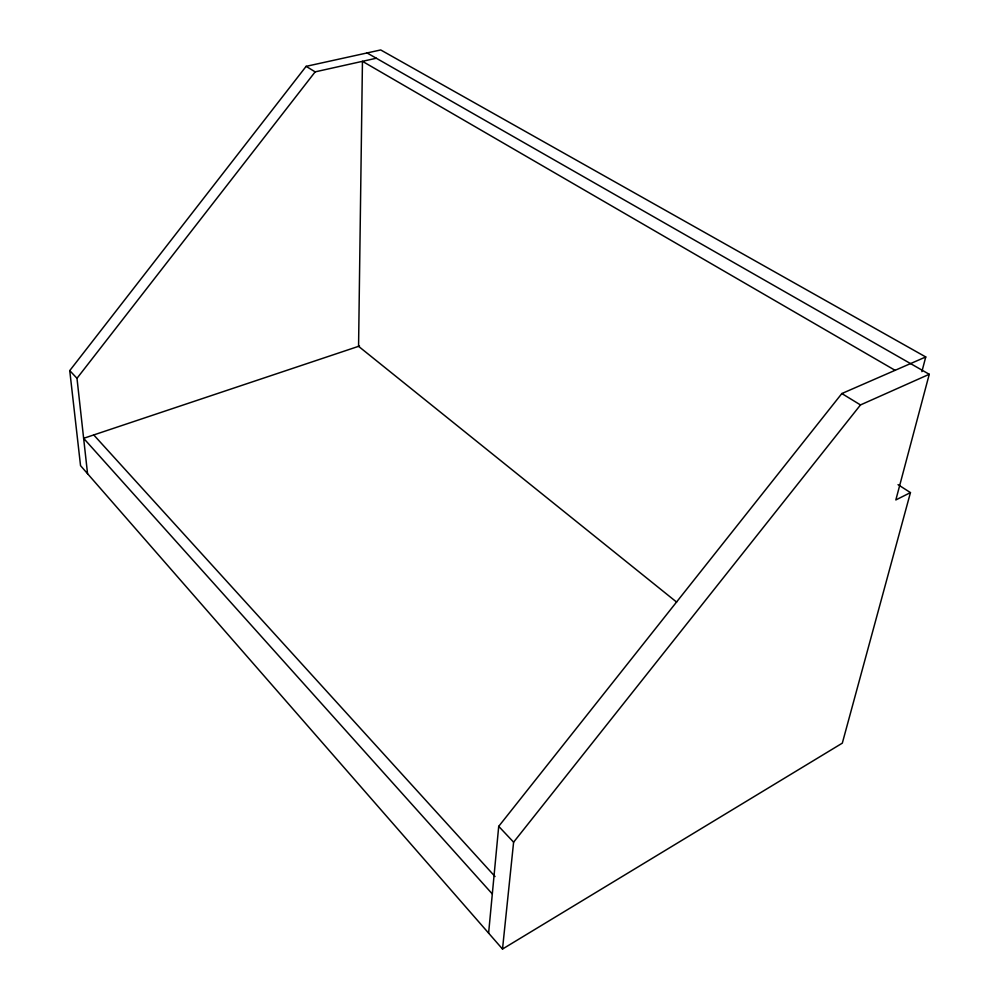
<?xml version="1.0" encoding="UTF-8"?>
<svg xmlns="http://www.w3.org/2000/svg" width="999" height="999" viewBox="0 0 999 999"><rect width="100%" height="100%" fill="white"/><g stroke="black" fill="none" stroke-linecap="round" stroke-linejoin="round"><path stroke-width="1.5" d="M488.611 933.116L498.713 826.348L841.845 393.544L925.748 356.955L380.706 49.95L306.131 66.346L69.743 370.617L80.544 465.659L502.509 949.05L842.319 743.144L910.451 492.607L898.039 484.64M502.509 949.05L513.611 842.169L860.489 404.932L929.257 374.288L367.058 52.947M921.877 371.665L925.748 356.955M929.257 374.288L895.841 499.937L910.451 492.607M87.55 473.688L76.985 378.309L315.16 71.866L376.298 58.242M359.515 346.016L83.629 438.324L492.307 893.955M895.092 370.317L362.45 61.326L358.566 346.328L676.61 602.085M306.131 66.346L315.16 71.866M841.845 393.544L860.489 404.932M69.743 370.617L76.985 378.309M498.713 826.348L513.611 842.169M93.756 434.94L495.029 876.535"/></g></svg>
